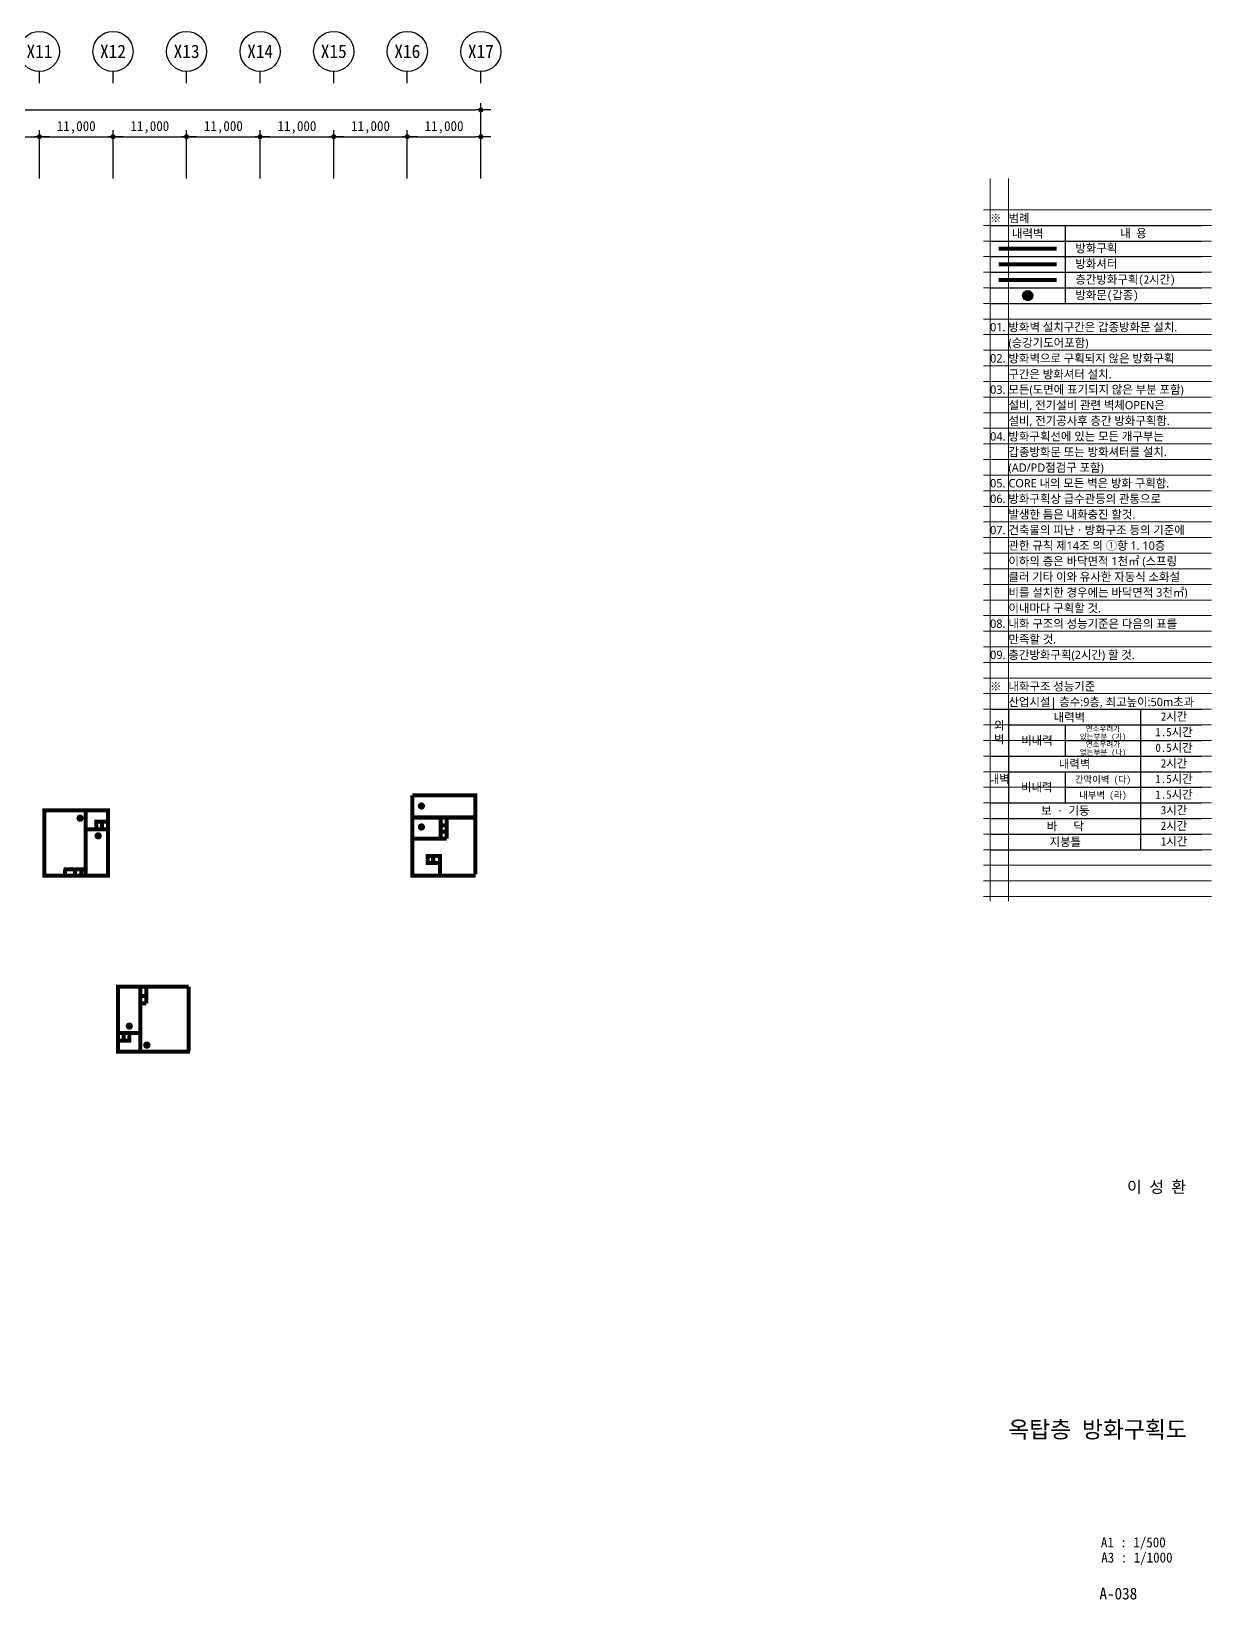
# Model space of a CAD drawing. Header units: millimetres. Extents: x 1075590 to 2680347, y 170599 to 729436.
# Drawn here: x 2503883 to 2680347, y 197985 to 432436 of the extents above; entities that cross this region are included whole.
import ezdxf
from ezdxf.enums import TextEntityAlignment as Align

# ---------------------------------------------------------------- set-up
doc = ezdxf.new("R2010")
doc.units = ezdxf.units.MM
doc.header["$LTSCALE"] = 5
doc.header["$MEASUREMENT"] = 0
doc.header["$PDSIZE"] = -10
for name, pattern in [('DASHDOTX2', [2, 1, -0.5, 0, -0.5]), ('HID', [2, 1.1, -0.9]), ('HIDDEN', [0.375, 0.25, -0.125]), ('PHANTOM2', [1.25, 0.625, -0.125, 0.125, -0.125, 0.125, -0.125])]:
    doc.linetypes.add(name, pattern=pattern)
doc.layers.get('0').update_dxf_attribs({"linetype": 'CONTINUOUS'})
doc.layers.get('Defpoints').update_dxf_attribs({"color": 153, "linetype": 'CONTINUOUS'})
for name, color, linetype, lineweight in [('A-AXIS-BUBL', 7, 'CONTINUOUS', 25), ('A-BORD-TEXT', 3, 'CONTINUOUS', 25), ('A-DIMS', 7, 'CONTINUOUS', 25), ('A-DWXM-SHUT', 4, 'HID', 25), ('A-MKXS-MAK2', 3, 'DASHDOTX2', 25), ('A-XXXX-FIRE', 4, 'HIDDEN', 25), ('A-XXXX-TXT2', 3, 'CONTINUOUS', 25)]:
    doc.layers.add(name, color=color, linetype=linetype, lineweight=lineweight)
doc.layers.add('A-XXXX-NPLT', color=144, linetype='CONTINUOUS', lineweight=15, plot=False)
doc.styles.add('HY울릉도L', font='')
doc.styles.add('돋움체', font='')
doc.styles.add('맑은 고딕', font='malgun.ttf')
doc.styles.add('맑은고딕', font='')
doc.styles.get('HY울릉도L').set_extended_font_data('HYwulM')
doc.styles.get('돋움체').set_extended_font_data('DotumChe')
doc.styles.get('맑은고딕').set_extended_font_data('DotumChe')
doc.dimstyles.new('CDIM', dxfattribs={"dimtxt": 3, "dimasz": 1.5, "dimexe": 2, "dimexo": 1, "dimgap": 1, "dimtad": 1, "dimdec": 0, "dimrnd": 0.5, "dimzin": 0, "dimdsep": 32, "dimlunit": 6, "dimtxsty": 'HY울릉도L', "dimblk1": '_CIDOT', "dimblk2": '_CIDOT', "dimsah": 1, "dimcen": 5.5, "dimclrd": 2, "dimclre": 2, "dimclrt": 7, "dimadec": 0, "dimazin": 0, "dimtfac": 1, "dimtdec": 0, "dimtix": 1, "dimtmove": 2, "dimatfit": 1, "dimldrblk": '_CIDOT', "dimfxl": 1, "dimtolj": 1, "dimtzin": 0, "dimlwd": -1, "dimarcsym": 0})

# ---------------------------------------------------------------- blocks, each defined once
blk = doc.blocks.new('_CIDOT')
at = {"color": 0, "linetype": 'ByBlock'}
blk.add_line((2, 0), (-1, 0), dxfattribs=at)
at = {"color": 0, "linetype": 'ByBlock', "const_width": 0.5}
blk.add_lwpolyline([(-0.25, 0, 1), (0.25, 0, 1)], format="xyb", close=True, dxfattribs=at)
blk = doc.blocks.new('*D32')
at = {"layer": 'A-DIMS', "lineweight": -2, "transparency": 16777216}
for p, q in [((225693, 255621), (225693, 262871)), ((236693, 255621), (236693, 262871))]:
    blk.add_line(p, q, dxfattribs=at)
at = {"layer": 'A-DIMS', "transparency": 16777216}
blk.add_line((226443, 261871), (235943, 261871), dxfattribs=at)
at = {"layer": 'Defpoints', "color": 0, "transparency": 16777216}
for p in [(236693, 261871), (225693, 255121), (236693, 255121)]:
    blk.add_point(p, dxfattribs=at)
at = {"layer": 'A-DIMS', "transparency": 16777216, "xscale": 750, "yscale": 750, "zscale": 750, "rotation": 180}
blk.add_blockref('_CIDOT', (225693, 261871), dxfattribs=at)
at = {"layer": 'A-DIMS', "transparency": 16777216, "xscale": 750, "yscale": 750, "zscale": 750}
blk.add_blockref('_CIDOT', (236693, 261871), dxfattribs=at)
at = {"layer": 'A-DIMS', "color": 3, "transparency": 16777216, "insert": (231193, 263275), "char_height": 1500, "attachment_point": 5, "style": '맑은고딕'}
blk.add_mtext('\\A1;11,000', dxfattribs=at)
blk = doc.blocks.new('*D33')
at = {"layer": 'A-DIMS', "lineweight": -2, "transparency": 16777216}
for p, q in [((236693, 255621), (236693, 262871)), ((247693, 255621), (247693, 262871))]:
    blk.add_line(p, q, dxfattribs=at)
at = {"layer": 'A-DIMS', "transparency": 16777216}
blk.add_line((237443, 261871), (246943, 261871), dxfattribs=at)
at = {"layer": 'Defpoints', "color": 0, "transparency": 16777216}
for p in [(247693, 261871), (236693, 255121), (247693, 255121)]:
    blk.add_point(p, dxfattribs=at)
at = {"layer": 'A-DIMS', "transparency": 16777216, "xscale": 750, "yscale": 750, "zscale": 750, "rotation": 180}
blk.add_blockref('_CIDOT', (236693, 261871), dxfattribs=at)
at = {"layer": 'A-DIMS', "transparency": 16777216, "xscale": 750, "yscale": 750, "zscale": 750}
blk.add_blockref('_CIDOT', (247693, 261871), dxfattribs=at)
at = {"layer": 'A-DIMS', "color": 3, "transparency": 16777216, "insert": (242193, 263275), "char_height": 1500, "attachment_point": 5, "style": '맑은고딕'}
blk.add_mtext('\\A1;11,000', dxfattribs=at)
blk = doc.blocks.new('*D34')
at = {"layer": 'A-DIMS', "lineweight": -2, "transparency": 16777216}
for p, q in [((247693, 255621), (247693, 262871)), ((258693, 255621), (258693, 262871))]:
    blk.add_line(p, q, dxfattribs=at)
at = {"layer": 'A-DIMS', "transparency": 16777216}
blk.add_line((248443, 261871), (257943, 261871), dxfattribs=at)
at = {"layer": 'Defpoints', "color": 0, "transparency": 16777216}
for p in [(258693, 261871), (247693, 255121), (258693, 255121)]:
    blk.add_point(p, dxfattribs=at)
at = {"layer": 'A-DIMS', "transparency": 16777216, "xscale": 750, "yscale": 750, "zscale": 750, "rotation": 180}
blk.add_blockref('_CIDOT', (247693, 261871), dxfattribs=at)
at = {"layer": 'A-DIMS', "transparency": 16777216, "xscale": 750, "yscale": 750, "zscale": 750}
blk.add_blockref('_CIDOT', (258693, 261871), dxfattribs=at)
at = {"layer": 'A-DIMS', "color": 3, "transparency": 16777216, "insert": (253193, 263275), "char_height": 1500, "attachment_point": 5, "style": '맑은고딕'}
blk.add_mtext('\\A1;11,000', dxfattribs=at)
blk = doc.blocks.new('*D35')
at = {"layer": 'A-DIMS', "lineweight": -2, "transparency": 16777216}
for p, q in [((258693, 255621), (258693, 262871)), ((269693, 255621), (269693, 262871))]:
    blk.add_line(p, q, dxfattribs=at)
at = {"layer": 'A-DIMS', "transparency": 16777216}
blk.add_line((259443, 261871), (268943, 261871), dxfattribs=at)
at = {"layer": 'Defpoints', "color": 0, "transparency": 16777216}
for p in [(269693, 261871), (258693, 255121), (269693, 255121)]:
    blk.add_point(p, dxfattribs=at)
at = {"layer": 'A-DIMS', "transparency": 16777216, "xscale": 750, "yscale": 750, "zscale": 750, "rotation": 180}
blk.add_blockref('_CIDOT', (258693, 261871), dxfattribs=at)
at = {"layer": 'A-DIMS', "transparency": 16777216, "xscale": 750, "yscale": 750, "zscale": 750}
blk.add_blockref('_CIDOT', (269693, 261871), dxfattribs=at)
at = {"layer": 'A-DIMS', "color": 3, "transparency": 16777216, "insert": (264193, 263275), "char_height": 1500, "attachment_point": 5, "style": '맑은고딕'}
blk.add_mtext('\\A1;11,000', dxfattribs=at)
blk = doc.blocks.new('*D36')
at = {"layer": 'A-DIMS', "lineweight": -2, "transparency": 16777216}
for p, q in [((269693, 255621), (269693, 262871)), ((280693, 255621), (280693, 262871))]:
    blk.add_line(p, q, dxfattribs=at)
at = {"layer": 'A-DIMS', "transparency": 16777216}
blk.add_line((270443, 261871), (279943, 261871), dxfattribs=at)
at = {"layer": 'Defpoints', "color": 0, "transparency": 16777216}
for p in [(280693, 261871), (269693, 255121), (280693, 255121)]:
    blk.add_point(p, dxfattribs=at)
at = {"layer": 'A-DIMS', "transparency": 16777216, "xscale": 750, "yscale": 750, "zscale": 750, "rotation": 180}
blk.add_blockref('_CIDOT', (269693, 261871), dxfattribs=at)
at = {"layer": 'A-DIMS', "transparency": 16777216, "xscale": 750, "yscale": 750, "zscale": 750}
blk.add_blockref('_CIDOT', (280693, 261871), dxfattribs=at)
at = {"layer": 'A-DIMS', "color": 3, "transparency": 16777216, "insert": (275193, 263275), "char_height": 1500, "attachment_point": 5, "style": '맑은고딕'}
blk.add_mtext('\\A1;11,000', dxfattribs=at)
blk = doc.blocks.new('*D37')
at = {"layer": 'A-DIMS', "lineweight": -2, "transparency": 16777216}
for p, q in [((280693, 255621), (280693, 262871)), ((291693, 255621), (291693, 262871))]:
    blk.add_line(p, q, dxfattribs=at)
at = {"layer": 'A-DIMS', "transparency": 16777216}
blk.add_line((281443, 261871), (290943, 261871), dxfattribs=at)
at = {"layer": 'Defpoints', "color": 0, "transparency": 16777216}
for p in [(291693, 261871), (280693, 255121), (291693, 255121)]:
    blk.add_point(p, dxfattribs=at)
at = {"layer": 'A-DIMS', "transparency": 16777216, "xscale": 750, "yscale": 750, "zscale": 750, "rotation": 180}
blk.add_blockref('_CIDOT', (280693, 261871), dxfattribs=at)
at = {"layer": 'A-DIMS', "transparency": 16777216, "xscale": 750, "yscale": 750, "zscale": 750}
blk.add_blockref('_CIDOT', (291693, 261871), dxfattribs=at)
at = {"layer": 'A-DIMS', "color": 3, "transparency": 16777216, "insert": (286193, 263275), "char_height": 1500, "attachment_point": 5, "style": '맑은고딕'}
blk.add_mtext('\\A1;11,000', dxfattribs=at)
blk = doc.blocks.new('*D38')
at = {"layer": 'A-DIMS', "lineweight": -2, "transparency": 16777216}
for p, q in [((126693, 255621), (126693, 266871)), ((302693, 255621), (302693, 266871))]:
    blk.add_line(p, q, dxfattribs=at)
at = {"layer": 'A-DIMS', "transparency": 16777216}
blk.add_line((127443, 265871), (301943, 265871), dxfattribs=at)
at = {"layer": 'Defpoints', "color": 0, "transparency": 16777216}
for p in [(302693, 265871), (126693, 255121), (302693, 255121)]:
    blk.add_point(p, dxfattribs=at)
at = {"layer": 'A-DIMS', "transparency": 16777216, "xscale": 750, "yscale": 750, "zscale": 750, "rotation": 180}
blk.add_blockref('_CIDOT', (126693, 265871), dxfattribs=at)
at = {"layer": 'A-DIMS', "transparency": 16777216, "xscale": 750, "yscale": 750, "zscale": 750}
blk.add_blockref('_CIDOT', (302693, 265871), dxfattribs=at)
at = {"layer": 'A-DIMS', "color": 3, "transparency": 16777216, "insert": (214693, 267275), "char_height": 1500, "attachment_point": 5, "style": '맑은고딕'}
blk.add_mtext('\\A1;176,000', dxfattribs=at)
blk = doc.blocks.new('*D39')
at = {"layer": 'A-DIMS', "lineweight": -2, "transparency": 16777216}
for p, q in [((291693, 255621), (291693, 262871)), ((302693, 255621), (302693, 262871))]:
    blk.add_line(p, q, dxfattribs=at)
at = {"layer": 'A-DIMS', "transparency": 16777216}
blk.add_line((292443, 261871), (301943, 261871), dxfattribs=at)
at = {"layer": 'Defpoints', "color": 0, "transparency": 16777216}
for p in [(302693, 261871), (291693, 255121), (302693, 255121)]:
    blk.add_point(p, dxfattribs=at)
at = {"layer": 'A-DIMS', "transparency": 16777216, "xscale": 750, "yscale": 750, "zscale": 750, "rotation": 180}
blk.add_blockref('_CIDOT', (291693, 261871), dxfattribs=at)
at = {"layer": 'A-DIMS', "transparency": 16777216, "xscale": 750, "yscale": 750, "zscale": 750}
blk.add_blockref('_CIDOT', (302693, 261871), dxfattribs=at)
at = {"layer": 'A-DIMS', "color": 3, "transparency": 16777216, "insert": (297193, 263275), "char_height": 1500, "attachment_point": 5, "style": '맑은고딕'}
blk.add_mtext('\\A1;11,000', dxfattribs=at)
blk = doc.blocks.new('NOTE(220317)')
at = {"layer": 'A-XXXX-NPLT'}
for p, q in [((1010649.8, 179732.7), (1010649.8, 175412.7)), ((1010759.8, 179732.7), (1010759.8, 175412.7)), ((1010609.8, 179546.1), (1011974.8, 179546.1)), ((1010609.8, 179452.7), (1011974.8, 179452.7)), ((1010609.8, 179359.4), (1011974.8, 179359.4)), ((1010609.8, 179266.1), (1011974.8, 179266.1)), ((1010609.8, 179172.7), (1011974.8, 179172.7)), ((1010609.8, 179079.4), (1011974.8, 179079.4)), ((1010609.8, 178986.1), (1011974.8, 178986.1)), ((1010609.8, 178892.7), (1011974.8, 178892.7)), ((1010609.8, 178799.4), (1011974.8, 178799.4)), ((1010609.8, 178706.1), (1011974.8, 178706.1)), ((1010609.8, 178612.7), (1011974.8, 178612.7)), ((1010609.8, 178519.4), (1011974.8, 178519.4)), ((1010609.8, 178426.1), (1011974.8, 178426.1)), ((1010609.8, 178332.7), (1011974.8, 178332.7)), ((1010609.8, 178239.4), (1011974.8, 178239.4)), ((1010609.8, 178146.1), (1011974.8, 178146.1)), ((1010609.8, 178052.7), (1011974.8, 178052.7)), ((1010609.8, 177959.4), (1011974.8, 177959.4)), ((1010609.8, 177866.1), (1011974.8, 177866.1)), ((1010609.8, 177772.7), (1011974.8, 177772.7)), ((1010609.8, 177679.4), (1011974.8, 177679.4)), ((1010609.8, 177586.1), (1011974.8, 177586.1)), ((1010609.8, 177492.7), (1011974.8, 177492.7)), ((1010609.8, 177399.4), (1011974.8, 177399.4)), ((1010609.8, 177306.1), (1011974.8, 177306.1)), ((1010609.8, 177212.7), (1011974.8, 177212.7)), ((1010609.8, 177119.4), (1011974.8, 177119.4)), ((1010609.8, 177026.1), (1011974.8, 177026.1)), ((1010609.8, 176932.7), (1011974.8, 176932.7)), ((1010609.8, 176839.4), (1011974.8, 176839.4)), ((1010609.8, 176746.1), (1011974.8, 176746.1)), ((1010609.8, 176652.7), (1011974.8, 176652.7)), ((1010609.8, 176559.4), (1011974.8, 176559.4)), ((1010609.8, 176466.1), (1011974.8, 176466.1)), ((1010609.8, 176372.7), (1011974.8, 176372.7)), ((1010609.8, 176279.4), (1011974.8, 176279.4)), ((1010609.8, 176186.1), (1011974.8, 176186.1)), ((1010609.8, 176092.7), (1011974.8, 176092.7)), ((1010609.8, 175999.4), (1011974.8, 175999.4)), ((1010609.8, 175906.1), (1011974.8, 175906.1)), ((1010609.8, 175812.7), (1011974.8, 175812.7)), ((1010609.8, 175719.4), (1011974.8, 175719.4)), ((1010609.8, 175626.1), (1011974.8, 175626.1)), ((1010609.8, 175532.7), (1011974.8, 175532.7)), ((1010609.8, 175439.4), (1011974.8, 175439.4))]:
    blk.add_line(p, q, dxfattribs=at)
blk = doc.blocks.new('NOTE_방화구획')
at = {"layer": 'A-MKXS-MAK2', "true_color": 0x991b1e}
blk.add_hatch(color=244, dxfattribs=at).paths.add_polyline_path([(7673.8, 4762.3, 1), (7704.2, 4762.3, 1)])
for points in [[(7576.5, 4972.3), (8209, 4972.3)], [(7801.5, 4972.3), (7801.5, 4738.9)], [(7576.5, 4925.6), (8209, 4925.6)], [(7576.5, 4878.9), (8209, 4878.9)], [(7576.5, 4832.3), (8209, 4832.3)], [(7576.5, 4785.6), (8209, 4785.6)], [(7576.5, 4738.9), (8209, 4738.9)], [(7576.5, 3525.6), (8209, 3525.6)], [(7631.5, 3525.6), (7631.5, 3245.6)], [(8026.5, 3525.6), (8026.5, 3105.6)], [(7631.5, 3478.9), (8209, 3478.9)], [(7801.5, 3478.9), (7801.5, 3385.6)], [(7801.5, 3432.3), (8209, 3432.3)], [(7576.5, 3385.6), (8209, 3385.6)], [(7631.5, 3338.9), (8209, 3338.9)], [(7801.5, 3338.9), (7801.5, 3245.6)], [(7801.5, 3292.3), (8209, 3292.3)], [(7576.5, 3245.6), (8209, 3245.6)], [(7576.5, 3198.9), (8209, 3198.9)], [(7576.5, 3152.3), (8209, 3152.3)], [(7576.5, 3105.6), (8209, 3105.6)]]:
    blk.add_lwpolyline(points)
at = {"layer": 'A-DWXM-SHUT', "color": 6, "linetype": 'HID', "ltscale": 400, "const_width": 12}
blk.add_lwpolyline([(7602.3, 4855.6), (7775.7, 4855.6)], dxfattribs=at)
at = {"layer": 'A-DWXM-SHUT', "linetype": 'HIDDEN', "ltscale": 500, "const_width": 12}
blk.add_lwpolyline([(7602.3, 4808.9), (7775.7, 4808.9)], dxfattribs=at)
at = {"layer": 'A-MKXS-MAK2', "color": 244, "linetype": 'Continuous', "true_color": 0x991b1e}
blk.add_circle((7689, 4762.3), 15.2, dxfattribs=at)
at = {"layer": 'A-XXXX-FIRE', "color": 5, "linetype": 'PHANTOM2', "ltscale": 600, "const_width": 12}
blk.add_lwpolyline([(7602.3, 4902.3), (7775.7, 4902.3)], dxfattribs=at)
at = {"layer": 'A-XXXX-TXT2'}
for s, style, p in [('※', '맑은 고딕', (7576.5, 4993.9)), ('범례 ', '맑은 고딕', (7631.5, 4993.9)), ('방화구획', '돋움체', (7831.5, 4903.9)), ('방화셔터', '돋움체', (7831.5, 4857.3)), ('층간방화구획(2시간)', '돋움체', (7831.5, 4810.6)), ('방화문(갑종)', '돋움체', (7831.5, 4763.9)), ('01.', '맑은 고딕', (7576.5, 4668.1)), ('방화벽 설치구간은 갑종방화문 설치.', '맑은 고딕', (7631.5, 4668.1)), ('(승강기도어포함)', '맑은 고딕', (7631.5, 4621.4)), ('02.', '맑은 고딕', (7576.5, 4574.8)), ('방화벽으로 구획되지 않은 방화구획', '맑은 고딕', (7631.5, 4574.8)), ('구간은 방화셔터 설치.', '맑은 고딕', (7631.5, 4527.3)), ('03.', '맑은 고딕', (7576.5, 4481.4)), ('모든(도면에 표기되지 않은 부분 포함) ', '맑은 고딕', (7631.5, 4481.4)), ('설비, 전기설비 관련 벽체OPEN은', '맑은 고딕', (7631.5, 4434.8)), ('설비, 전기공사후 층간 방화구획함.', '맑은 고딕', (7631.5, 4388.1)), ('04.', '맑은 고딕', (7576.5, 4341.4)), ('방화구획선에 있는 모든 개구부는', '맑은 고딕', (7631.5, 4341.4)), ('갑종방화문 또는 방화셔터를 설치.', '맑은 고딕', (7631.5, 4294.8)), ('(AD/PD점검구 포함)', '맑은 고딕', (7631.5, 4248.1)), ('05.', '맑은 고딕', (7576.5, 4201.4)), ('CORE 내의 모든 벽은 방화 구획함.', '맑은 고딕', (7631.5, 4201.4)), ('06.', '맑은 고딕', (7576.5, 4154.8)), ('방화구획상 급수관등의 관통으로 ', '맑은 고딕', (7631.5, 4154.8)), ('발생한 틈은 내화충진 할것.', '맑은 고딕', (7631.5, 4108.1)), ('07.', '맑은 고딕', (7576.5, 4061.4)), ('건축물의 피난ㆍ방화구조 등의 기준에', '맑은 고딕', (7631.5, 4061.4)), ('관한 규칙 제14조 의 ①항 1. 10층', '맑은 고딕', (7631.5, 4014.8)), ('이하의 층은 바닥면적 1천㎡ (스프링', '맑은 고딕', (7631.5, 3968.1)), ('클러 기타 이와 유사한 자동식 소화설', '맑은 고딕', (7631.5, 3921.4)), ('비를 설치한 경우에는 바닥면적 3천㎡)', '맑은 고딕', (7631.5, 3874.8)), ('이내마다 구획할 것.', '맑은 고딕', (7631.5, 3828.1)), ('08.', '맑은 고딕', (7576.5, 3781.4)), ('내화 구조의 성능기준은 다음의 표를', '맑은 고딕', (7631.5, 3781.4)), ('만족할 것.', '맑은 고딕', (7631.5, 3734.8)), ('09.', '맑은 고딕', (7576.5, 3688.1)), ('층간방화구획(2시간) 할 것. ', '맑은 고딕', (7631.5, 3688.1)), ('※', '맑은 고딕', (7576.5, 3593.9)), ('내화구조 성능기준', '맑은 고딕', (7631.5, 3593.9)), ('산업시설| 층수:9층, 최고높이:50m초과', '맑은 고딕', (7631.5, 3547.2))]:
    blk.add_text(s, height=25, dxfattribs=dict(at, style=style)).set_placement(p, align=Align.MIDDLE_LEFT)
at = {"layer": 'A-XXXX-TXT2', "style": '돋움체'}
for s, height, p in [('내력벽', 25, (7689, 4948.1)), ('내 용', 25, (8005.3, 4948.9)), ('내력벽', 25, (7813.7, 3501.4)), ('2시간', 25, (8126.5, 3503.9)), ('연소우려가', 16, (7914, 3467.6)), ('1.5시간', 25, (8126.5, 3457.3)), ('비내력', 25, (7716.5, 3432.3)), ('있는부분 (가)', 16, (7914, 3443.6)), ('연소우려가', 16, (7914, 3420.9)), ('0.5시간', 25, (8126.5, 3410.6)), ('내력벽', 25, (7829, 3362.3)), ('없는부분 (나)', 16, (7914, 3396.9)), ('2시간', 25, (8126.5, 3363.9)), ('1.5시간', 25, (8126.5, 3317.3)), ('비내력', 25, (7716.1, 3292.3)), ('간막이벽 (다)', 20, (7914, 3315.6)), ('1.5시간', 25, (8126.5, 3270.6)), ('보 · 기둥', 25, (7801.5, 3222.3)), ('내부벽 (라)', 20, (7914, 3268.9)), ('3시간', 25, (8126.5, 3223.9)), ('바   닥', 25, (7801.5, 3175.6)), ('2시간', 25, (8126.5, 3177.3)), ('지붕틀', 25, (7801.5, 3128.9)), ('1시간', 25, (8126.5, 3130.6))]:
    blk.add_text(s, height=height, dxfattribs=at).set_placement(p, align=Align.MIDDLE_CENTER)
at = {"layer": 'A-XXXX-TXT2', "char_height": 25, "attachment_point": 5, "style": '맑은 고딕'}
for s, width, insert in [('{\\fDotumChe|b0|i0|c129|p49;외\\P벽}', 24.9, (7604, 3455.1)), ('{\\fDotumChe|b0|i0|c129|p49;내벽}', 25, (7604, 3315.6))]:
    blk.add_mtext_dynamic_manual_height_columns(s, width=width, gutter_width=125, heights=[0], dxfattribs=dict(at, insert=insert))
blk = doc.blocks.new('DIM(210222)')
for p, q in [((236693, 269870.6), (236693, 271620.6)), ((247693, 269870.6), (247693, 271620.6)), ((258693, 269870.6), (258693, 271620.6)), ((269693, 269870.6), (269693, 271620.6)), ((280693, 269870.6), (280693, 271620.6)), ((291693, 269870.6), (291693, 271620.6)), ((302693, 269870.6), (302693, 271620.6))]:
    blk.add_line(p, q)
at = {"layer": 'A-AXIS-BUBL', "ltscale": 0.2}
for centre in [(236693, 274620.6), (247693, 274620.6), (258693, 274620.6), (269693, 274620.6), (280693, 274620.6), (291693, 274620.6), (302693, 274620.6)]:
    blk.add_circle(centre, 3000, dxfattribs=at)
at = {"layer": 'A-XXXX-TXT2', "ltscale": 0.2, "style": '맑은고딕'}
for s, p in [('X11', (236693, 274620.6)), ('X12', (247693, 274620.6)), ('X13', (258693, 274620.6)), ('X14', (269693, 274620.6)), ('X15', (280693, 274620.6)), ('X16', (291693, 274620.6)), ('X17', (302693, 274620.6))]:
    blk.add_text(s, height=2000, dxfattribs=at).set_placement(p, align=Align.MIDDLE)
at = {"layer": 'A-DIMS'}
for p1, p2, distance, picture, middle in [((126693, 255120.6), (302693, 255120.6), 10750, '*D38', (214693, 267275.5)), ((225693, 255120.6), (236693, 255120.6), 6750, '*D32', (231193, 263275.5)), ((236693, 255120.6), (247693, 255120.6), 6750, '*D33', (242193, 263275.5)), ((247693, 255120.6), (258693, 255120.6), 6750, '*D34', (253193, 263275.5)), ((258693, 255120.6), (269693, 255120.6), 6750, '*D35', (264193, 263275.5)), ((269693, 255120.6), (280693, 255120.6), 6750, '*D36', (275193, 263275.5)), ((280693, 255120.6), (291693, 255120.6), 6750, '*D37', (286193, 263275.5)), ((291693, 255120.6), (302693, 255120.6), 6750, '*D39', (297193, 263275.5))]:
    dim = blk.add_aligned_dim(p1=p1, p2=p2, distance=distance, dimstyle='CDIM', override={"dimscale": 500, "dimtxsty": '맑은고딕', "dimclrd": 256, "dimclre": 256, "dimclrt": 3}, dxfattribs=at)
    dim.commit()
    dim.dimension.update_dxf_attribs({"geometry": picture, "text_midpoint": middle})

msp = doc.modelspace()

# ---------------------------------------------------------------- hatches: boundary and pattern name
at = {"layer": 'A-MKXS-MAK2'}
for points in [[(2562742, 316629, -1), (2561652, 316629, -1)], [(2511711, 314811, -1), (2510621, 314811, -1)], [(2514412, 312172, -1), (2513322, 312172, -1)], [(2562742, 313495, -1), (2561652, 313495, -1)], [(2517979, 283720, -1), (2519069, 283720, -1)], [(2520603, 280886, -1), (2521693, 280886, -1)]]:
    msp.add_hatch(color=240, dxfattribs=at).paths.add_polyline_path(points)

# ---------------------------------------------------------------- linework, layer by layer
at = {"layer": 'A-XXXX-FIRE', "color": 5, "linetype": 'PHANTOM2', "ltscale": 600, "const_width": 600}
for points in [[(2570294, 306236), (2560844, 306236), (2560844, 318236)], [(2570240, 306436), (2570240, 318236), (2560844, 318236)], [(2511984, 315910), (2511984, 306236)], [(2515344, 314277), (2513611, 314277), (2513611, 313275)], [(2514424, 314277), (2514424, 313275)], [(2570294, 314911), (2560844, 314911)], [(2565081, 314836), (2565081, 311724)], [(2565981, 314836), (2565981, 311724)], [(2515344, 313131), (2511984, 313131)], [(2560844, 311724), (2565981, 311724)], [(2565081, 313754), (2565981, 313754)], [(2565081, 312797), (2565981, 312797)], [(2511894, 307147), (2508733, 307147)], [(2508933, 307147), (2508933, 306236)], [(2510423, 307147), (2510423, 306236)], [(2511344, 307147), (2511344, 306236)], [(2564978, 306236), (2564978, 309136), (2563140, 309136), (2563140, 308086), (2564978, 308086)], [(2563957, 307986), (2563957, 309136)], [(2527594, 279917), (2516844, 279917), (2516844, 289636), (2527394, 289636)], [(2520169, 280087), (2520169, 289636)], [(2520169, 288229), (2521069, 288229)], [(2521069, 287142), (2521069, 289636)], [(2527390, 279961), (2527390, 289636)], [(2520169, 287142), (2521069, 287142)], [(2516844, 281548), (2518532, 281548), (2518532, 282707)], [(2516844, 282707), (2520169, 282707)], [(2517685, 281548), (2517685, 282707)]]:
    msp.add_lwpolyline(points, dxfattribs=at)
msp.add_lwpolyline([(2515344, 315961), (2505844, 315961), (2505844, 306236), (2515344, 306236)], close=True, dxfattribs=at)

# ---------------------------------------------------------------- block references
msp.add_blockref('DIM(210222)', (2268397, 154815))
for name, p, xscale, yscale, zscale in [('NOTE(220317)', (-22619023, -4082891), 25, 25, 25), ('NOTE_방화구획', (2268397, 154815), 50, 50, 50)]:
    msp.add_blockref(name, p, dxfattribs=dict(xscale=xscale, yscale=yscale, zscale=zscale))

# ---------------------------------------------------------------- texts
at = {"layer": 'A-BORD-TEXT', "style": '맑은고딕'}
for s, height, p in [('이 성 환', 1750, (2676540, 258813)), ('A1 : 1/500', 1500, (2673484, 205799)), ('A3 : 1/1000', 1500, (2674507, 203532)), ('A-038', 1750, (2669223, 198014))]:
    msp.add_text(s, height=height, dxfattribs=at).set_placement(p, align=Align.RIGHT)
msp.add_text('옥탑층 방화구획도', height=2500, dxfattribs=at).set_placement((2663285, 223428), align=Align.MIDDLE_CENTER)

doc.saveas('drawing.dxf')
